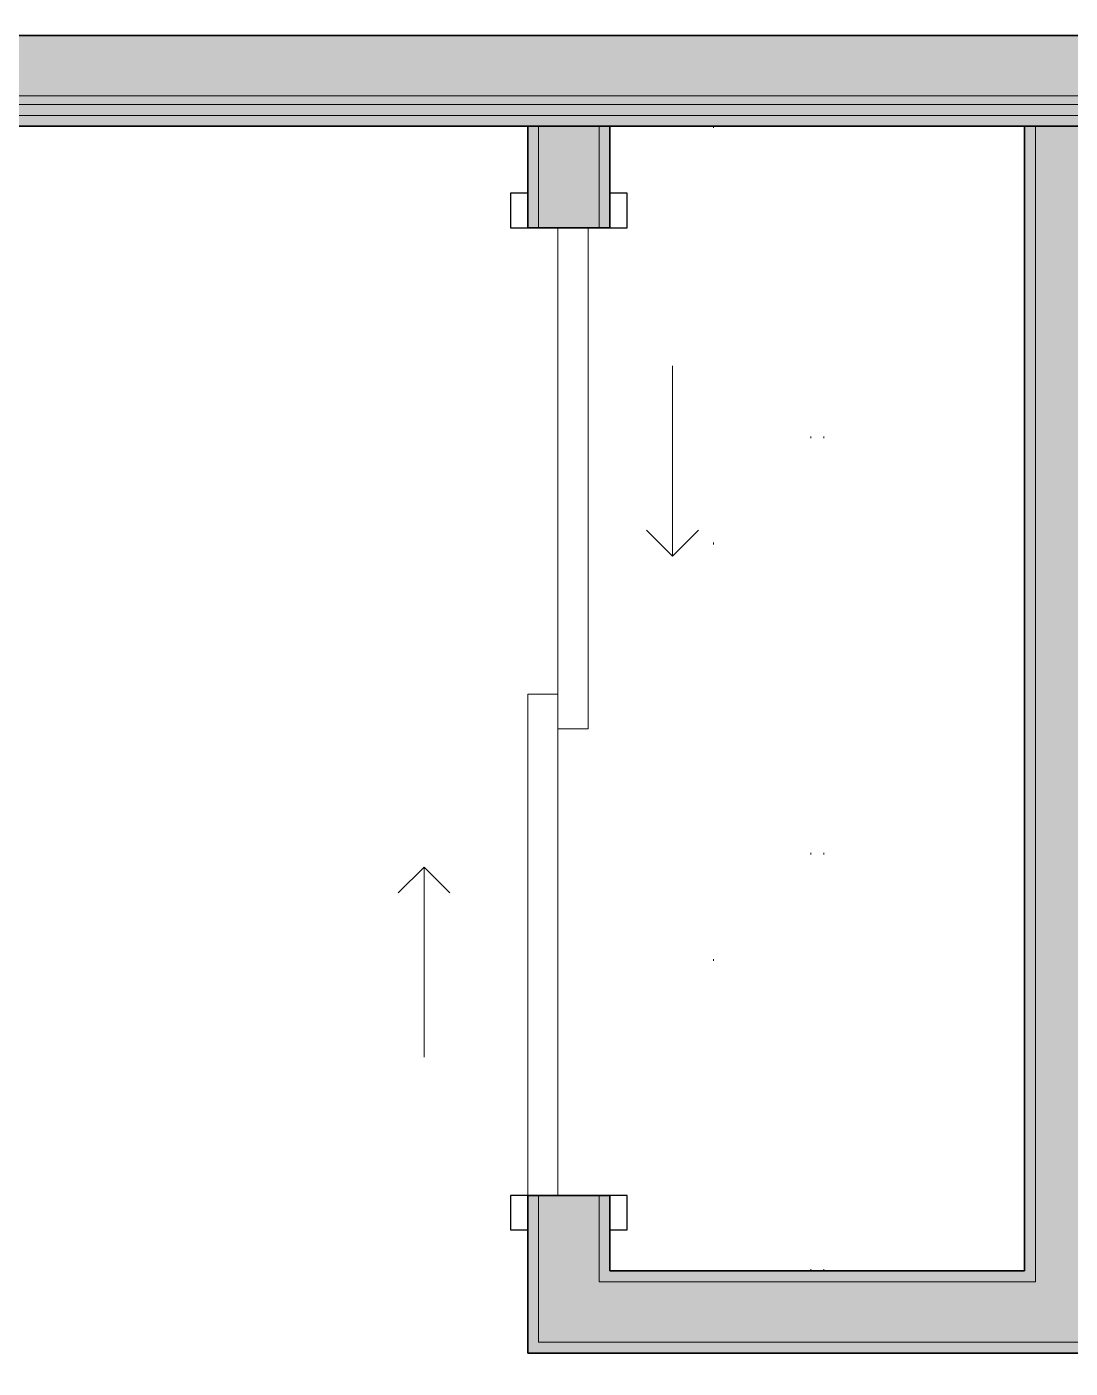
# Model space of a CAD drawing. Header units: inches. Extents: x 6 to 8416, y -388 to 6104.
# Drawn here: x 4256.9 to 4317.3, y 721.9 to 799.6 of the extents above; entities that cross this region are included whole.
import ezdxf

# ---------------------------------------------------------------- set-up
doc = ezdxf.new("R2010")
doc.units = ezdxf.units.IN
doc.header["$MEASUREMENT"] = 0
doc.linetypes.add('Dot 1_16_', pattern=[24, 0, -24])
for name, color, linetype, lineweight in [('A-DOOR', 31, 'Continuous', 18), ('A-DOOR-FRAM', 31, 'Continuous', 25), ('A-ROOM', 32, 'Continuous', 13), ('A-WALL', 113, 'Continuous', 25), ('A-WALL-PATT', 111, 'Continuous', 35), ('I-WALL', 2, 'Continuous', 25), ('Q-CASE', 31, 'Continuous', 18)]:
    doc.layers.add(name, color=color, linetype=linetype, lineweight=lineweight)

# ---------------------------------------------------------------- blocks, each defined once
blk = doc.blocks.new('CW Closet Shelf-AM - CW Closet Shelf-AM-6227771-LEVEL 3 - PLAN Copy 1 Copy 1')
at = {"layer": 'Q-CASE', "linetype": 'Dot 1_16_', "lineweight": 9}
for p, q in [((33.863, 42), (-32.387, 42)), ((-32.387, 42), (-32.387, 24)), ((33.863, 24), (33.863, 42)), ((-32.387, 36.375), (33.863, 36.375)), ((-32.387, 35.625), (33.863, 35.625)), ((-32.387, 24), (33.863, 24))]:
    blk.add_line(p, q, dxfattribs=at)
blk = doc.blocks.new('Unit-Double-Sliding-Flush-ICC ADA-AM - 56_ x 84_-FG-NR __U-S2 _ SLIDING CLOSET_-5466156-LEVEL 3 - PLAN Copy 1 Copy 1')
at = {"layer": 'A-DOOR', "lineweight": 9}
for p, q in [((-10.5, 14.875), (-9, 13.375)), ((-20, 13.375), (-9, 13.375)), ((-9, 13.375), (-10.5, 11.875)), ((1, 7.375), (-28, 7.375)), ((-28, 7.375), (-28, 5.625)), ((1, 7.375), (1, 5.625)), ((-28, 5.625), (-1, 5.625)), ((-1, 5.625), (1, 5.625)), ((1, 5.625), (-1, 5.625)), ((-1, 3.875), (-1, 5.625)), ((28, 5.625), (1, 5.625)), ((28, 3.875), (28, 5.625)), ((-1, 3.875), (28, 3.875)), ((9, -1), (10.5, 0.5)), ((10.5, -2.5), (9, -1)), ((20, -1), (9, -1))]:
    blk.add_line(p, q, dxfattribs=at)
at = {"layer": 'A-DOOR'}
for p, q in [((1, 7.375), (-28, 7.375)), ((-28, 7.375), (-28, 5.625)), ((1, 5.625), (1, 7.375)), ((-28, 5.625), (1, 5.625)), ((28, 5.625), (-1, 5.625)), ((-1, 5.625), (-1, 3.875)), ((28, 3.875), (28, 5.625)), ((-1, 3.875), (28, 3.875))]:
    blk.add_line(p, q, dxfattribs=at)
at = {"layer": 'A-DOOR-FRAM'}
for p, q in [((-28, 8.375), (-30, 8.375)), ((-30, 8.375), (-30, 7.375)), ((-28, 7.375), (-28, 8.375)), ((30, 8.375), (28, 8.375)), ((28, 8.375), (28, 7.375)), ((30, 7.375), (30, 8.375)), ((-30, 7.375), (-28, 7.375)), ((28, 7.375), (30, 7.375)), ((-28, 2.625), (-30, 2.625)), ((-30, 2.625), (-30, 1.625)), ((-28, 1.625), (-28, 2.625)), ((30, 2.625), (28, 2.625)), ((28, 2.625), (28, 1.625)), ((30, 1.625), (30, 2.625)), ((-30, 1.625), (-28, 1.625)), ((28, 1.625), (30, 1.625))]:
    blk.add_line(p, q, dxfattribs=at)
at = {"layer": 'A-DOOR-FRAM', "lineweight": 18}
for p, q in [((-28, 8.375), (-30, 8.375)), ((-30, 8.375), (-30, 7.375)), ((-28, 8.375), (-28, 7.375)), ((30, 8.375), (28, 8.375)), ((28, 8.375), (28, 7.375)), ((30, 8.375), (30, 7.375)), ((-30, 7.375), (-28, 7.375)), ((28, 7.375), (30, 7.375)), ((-28, 2.625), (-30, 2.625)), ((-30, 2.625), (-30, 1.625)), ((-28, 2.625), (-28, 1.625)), ((30, 2.625), (28, 2.625)), ((28, 2.625), (28, 1.625)), ((30, 2.625), (30, 1.625)), ((-30, 1.625), (-28, 1.625)), ((28, 1.625), (30, 1.625))]:
    blk.add_line(p, q, dxfattribs=at)

msp = doc.modelspace()

# ---------------------------------------------------------------- hatches: boundary and pattern name
at = {"layer": 'A-WALL-PATT'}
msp.add_hatch(color=10, dxfattribs=at).paths.add_polyline_path([(4342.27553685, 795.06077679), (4409.79033733, 795.06077679), (4409.76053685, 795.56077679), (4137.79033733, 795.56077679), (4137.79033733, 795.06077679), (4325.40428685, 795.06077679)])
at = {"layer": 'A-WALL-PATT', "transparency": 33554560}
h = msp.add_hatch(color=10, dxfattribs=at)
h.paths.add_polyline_path([(4285.91533733, 722.81077679), (4286.54033733, 722.81077679), (4286.54033733, 731.93577679), (4285.91533733, 731.93577679), (4285.91533733, 724.74656081)])
h.paths.add_polyline_path([(4285.91533733, 787.93577679), (4286.54033733, 787.93577679), (4286.54033733, 793.81077679), (4285.91533733, 793.81077679)])
at = {"layer": 'A-WALL-PATT', "lineweight": 25, "transparency": 33554560}
h = msp.add_hatch(color=10, dxfattribs=at)
h.paths.add_polyline_path([(4290.66533733, 726.93577679), (4290.66533733, 731.93577679), (4290.04033733, 731.93577679), (4290.04033733, 726.93577679)])
h.paths.add_polyline_path([(4290.04033733, 787.93577679), (4290.66533733, 787.93577679), (4290.66533733, 793.81077679), (4290.04033733, 793.81077679)])
at = {"layer": 'A-WALL-PATT', "transparency": 33554560}
msp.add_hatch(color=10, dxfattribs=at).paths.add_polyline_path([(4314.66533733, 727.56077679), (4315.29033733, 727.56077679), (4315.29033733, 793.81077679), (4314.66533733, 793.81077679), (4314.66533733, 764.11006081)])
at = {"layer": 'A-WALL-PATT', "lineweight": 25, "transparency": 33554560}
h = msp.add_hatch(color=10, dxfattribs=at)
h.paths.add_polyline_path([(4290.66533733, 726.93577679), (4315.29033733, 726.93577679), (4315.29033733, 727.56077679), (4290.66533733, 727.56077679)])
h.paths.add_polyline_path([(4318.79033733, 726.93577679), (4322.79033733, 726.93577679), (4322.79033733, 727.56077679), (4318.79033733, 727.56077679)])
h.paths.add_polyline_path([(4358.79033733, 726.93577679), (4423.04033733, 726.93577679), (4423.04033733, 727.56077679), (4358.79033733, 727.56077679)])
at = {"layer": 'A-WALL-PATT', "transparency": 33554560}
h = msp.add_hatch(color=10, dxfattribs=at)
h.paths.add_polyline_path([(4286.54033733, 722.81077679), (4322.79033733, 722.81077679), (4322.79033733, 723.43577679), (4286.54033733, 723.43577679)])
h.paths.add_polyline_path([(4358.79033733, 722.81077679), (4385.29033733, 722.81077679), (4385.29033733, 723.43577679), (4358.79033733, 723.43577679)])
h.paths.add_polyline_path([(4388.79033733, 722.81077679), (4423.66533733, 722.81077679), (4423.66533733, 723.43577679), (4388.79033733, 723.43577679)])
at = {"layer": 'I-WALL'}
for points in [[(4342.27553685, 795.56077679), (4406.29033733, 795.56077679), (4406.29033733, 799.06077679), (4137.79033733, 799.06077679), (4137.79033733, 795.56077679), (4325.40428685, 795.56077679)], [(4359.14678685, 794.43577679), (4410.41533733, 794.43577679), (4410.41533733, 795.06077679), (4137.79033733, 795.06077679), (4137.79033733, 794.43577679), (4342.27553685, 794.43577679)], [(4274.79053685, 793.81077679), (4411.04033733, 793.81077679), (4411.04033733, 794.43577679), (4137.79033733, 794.43577679), (4137.79033733, 793.81077679), (4139.82053685, 793.81077679)]]:
    msp.add_hatch(color=10, dxfattribs=at).paths.add_polyline_path(points)
at = {"layer": 'I-WALL', "transparency": 33554560}
h = msp.add_hatch(color=10, dxfattribs=at)
h.paths.add_polyline_path([(4290.04033733, 723.43577679), (4290.04033733, 731.93577679), (4286.54033733, 731.93577679), (4286.54033733, 723.43577679)])
h.paths.add_polyline_path([(4290.04033733, 787.93577679), (4290.04033733, 793.81077679), (4286.54033733, 793.81077679), (4286.54033733, 787.93577679)])
msp.add_hatch(color=10, dxfattribs=at).paths.add_polyline_path([(4315.29033733, 726.93577679), (4318.79033733, 726.93577679), (4318.79033733, 793.81077679), (4315.29033733, 793.81077679), (4315.29033733, 727.56077679)])
h = msp.add_hatch(color=10, dxfattribs=at)
h.paths.add_polyline_path([(4290.04033733, 723.43577679), (4322.79033733, 723.43577679), (4322.79033733, 726.93577679), (4290.04033733, 726.93577679), (4290.04033733, 724.74656081)])
h.paths.add_polyline_path([(4358.79033733, 723.43577679), (4423.66533733, 723.43577679), (4423.66533733, 726.93577679), (4358.79033733, 726.93577679), (4358.79033733, 724.74656081)])

# ---------------------------------------------------------------- linework, layer by layer
at = {"layer": 'A-ROOM', "lineweight": 9, "flags": 128}
msp.add_lwpolyline([(4139.04033733, 272.68577679), (4245.47753134, 272.68577679), (4245.54033733, 272.68577679), (4282.66533733, 272.68577679), (4282.72814332, 272.68577679), (4308.79033733, 272.68577679), (4308.79033733, 274.68577679), (4424.16533733, 274.68577679), (4424.16533733, 344.18577679), (4423.66533733, 344.18577679), (4423.66533733, 800.43577679), (4411.04033733, 800.43577679), (4411.04033733, 793.81077679), (4139.04033733, 793.81077679)], close=True, dxfattribs=at)
at = {"layer": 'A-WALL', "lineweight": 9}
for p, q in [((4409.79033733, 795.56077679), (4137.79033733, 795.56077679)), ((4410.41533733, 795.06077679), (4137.79033733, 795.06077679)), ((4411.04033733, 794.43577679), (4137.79033733, 794.43577679)), ((4286.54033733, 793.81077679), (4286.54033733, 787.93577679)), ((4290.04033733, 793.81077679), (4290.04033733, 787.93577679)), ((4315.29033733, 793.81077679), (4315.29033733, 726.93577679)), ((4286.54033733, 731.93577679), (4286.54033733, 723.43577679)), ((4290.04033733, 731.93577679), (4290.04033733, 726.93577679)), ((4290.04033733, 726.93577679), (4315.29033733, 726.93577679)), ((4286.54033733, 723.43577679), (4322.79033733, 723.43577679))]:
    msp.add_line(p, q, dxfattribs=at)
at = {"layer": 'I-WALL', "lineweight": 35}
for p, q in [((4406.29033733, 799.06077679), (4137.79033733, 799.06077679)), ((4137.79033733, 793.81077679), (4411.04033733, 793.81077679)), ((4285.91533733, 793.81077679), (4285.91533733, 787.93577679)), ((4290.66533733, 787.93577679), (4290.66533733, 793.81077679)), ((4314.66533733, 793.81077679), (4314.66533733, 727.56077679)), ((4285.91533733, 787.93577679), (4290.66533733, 787.93577679)), ((4290.66533733, 731.93577679), (4285.91533733, 731.93577679)), ((4285.91533733, 731.93577679), (4285.91533733, 722.81077679)), ((4290.66533733, 727.56077679), (4290.66533733, 731.93577679)), ((4314.66533733, 727.56077679), (4290.66533733, 727.56077679)), ((4285.91533733, 722.81077679), (4322.79033733, 722.81077679))]:
    msp.add_line(p, q, dxfattribs=at)

# ---------------------------------------------------------------- block references
at = {"layer": 'A-DOOR', "rotation": 90.0000000000011}
msp.add_blockref('Unit-Double-Sliding-Flush-ICC ADA-AM - 56_ x 84_-FG-NR __U-S2 _ SLIDING CLOSET_-5466156-LEVEL 3 - PLAN Copy 1 Copy 1', (4293.29033733, 759.93577679), dxfattribs=at)
at = {"layer": 'Q-CASE', "rotation": 90.00000000000125}
msp.add_blockref('CW Closet Shelf-AM - CW Closet Shelf-AM-6227771-LEVEL 3 - PLAN Copy 1 Copy 1', (4338.66533733, 759.94807187), dxfattribs=at)

doc.saveas('drawing.dxf')
